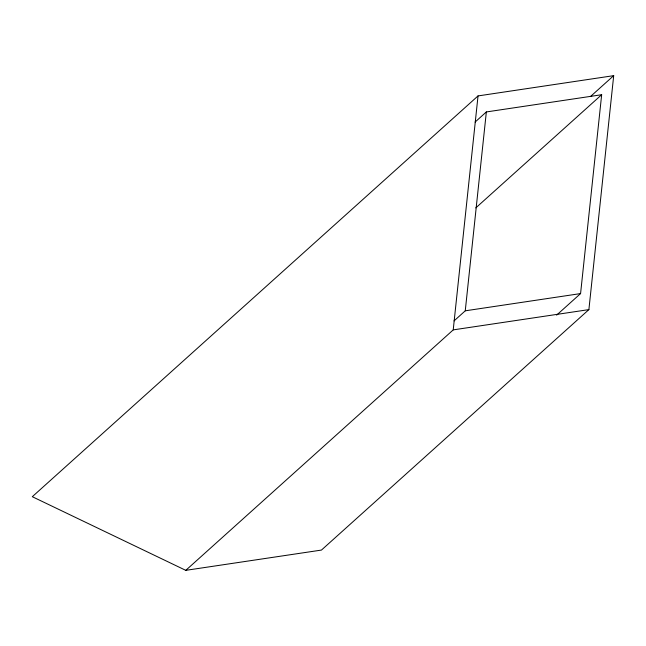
<?xml version="1.0" encoding="UTF-8"?>
<svg xmlns="http://www.w3.org/2000/svg" width="646" height="646" viewBox="0 0 646 646"><rect width="100%" height="100%" fill="white"/><g stroke="black" fill="none" stroke-linecap="round" stroke-linejoin="round"><path stroke-width="0.97" d="M185.782 570.345L453.226 329.88L478.032 95.923L613.7 75.655L588.894 309.612L321.45 550.077L185.782 570.345L32.3 496.701L478.032 95.923M454.025 320.917L465.257 310.815L486.349 111.944L601.668 94.72L580.576 293.583L556.618 315.135M475.109 122.054L486.349 111.944M590.436 96.569L613.7 75.655M475.779 207.907L601.668 94.72M465.257 310.815L580.576 293.583M453.226 329.88L588.894 309.612"/></g></svg>
